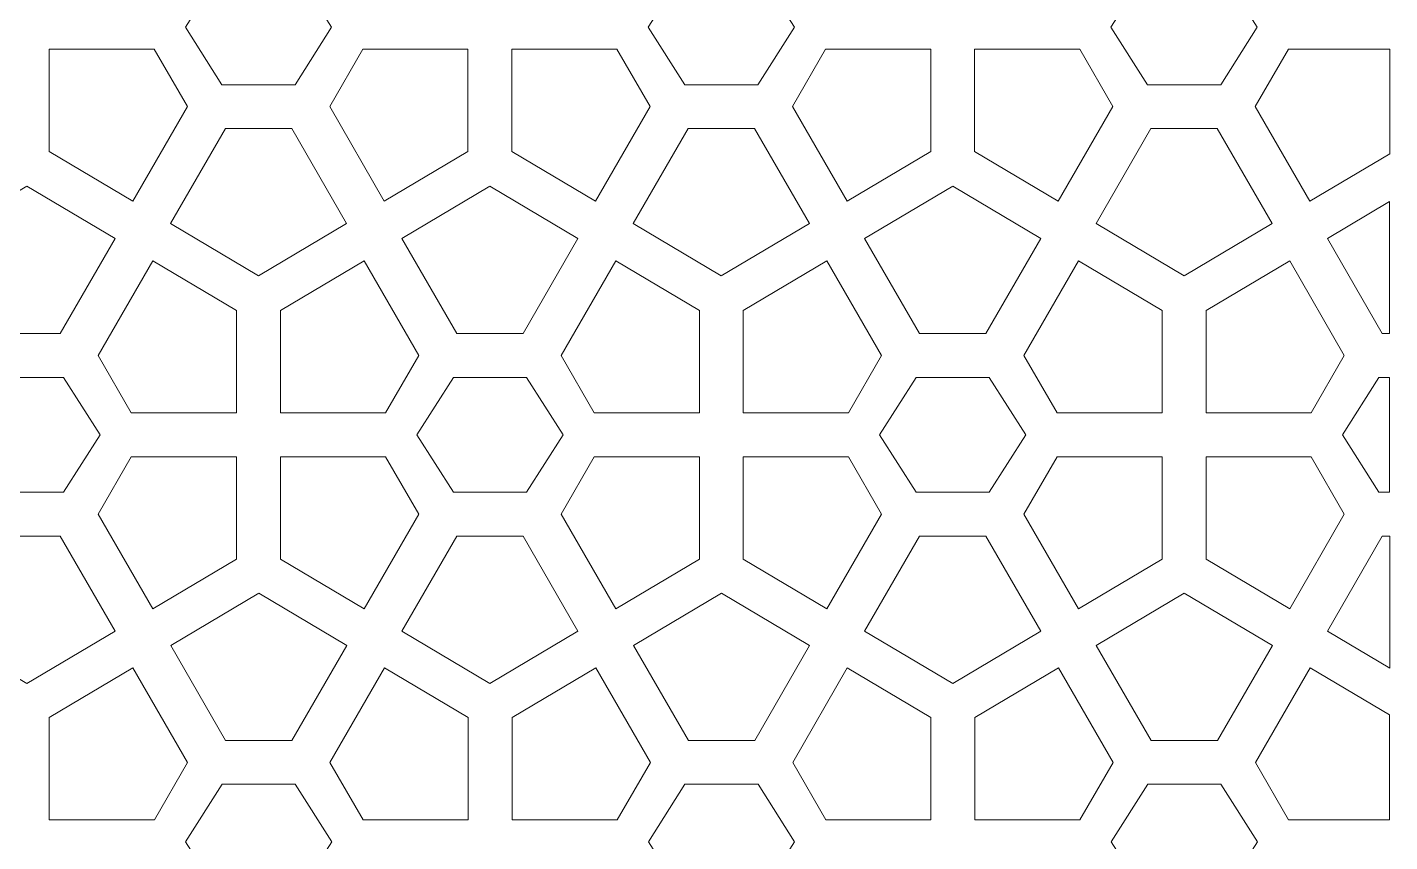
# Model space of a CAD drawing. Header units: centimetres. Extents: x -86 to 86, y -100 to 100.
# Drawn here: x 39.71 to 86.29, y -19.3 to 8.54 of the extents above; entities that cross this region are included whole.
import ezdxf

# ---------------------------------------------------------------- set-up
doc = ezdxf.new("R2010")
doc.units = ezdxf.units.CM
doc.header["$MEASUREMENT"] = 0
doc.layers.add('layer 1', color=7, linetype='Continuous')

msp = doc.modelspace()

# ---------------------------------------------------------------- linework, layer by layer
at = {"layer": 'layer 1', "color": 177, "lineweight": 9}
for points, knots in [([(45.11677, 8.54252), (45.11677, 8.54252), (46.36677, 10.50661), (46.36677, 10.50661), (46.36677, 10.50661), (46.36677, 10.50661), (48.86675, 10.50661), (48.86675, 10.50661), (48.86675, 10.50661), (48.86675, 10.50661), (50.11677, 8.54252), (50.11677, 8.54252), (50.11677, 8.54252), (50.11677, 8.54252), (48.86676, 6.57841), (48.86676, 6.57841), (48.86676, 6.57841), (48.86676, 6.57841), (46.36675, 6.57841), (46.36675, 6.57841), (46.36675, 6.57841), (46.36675, 6.57841), (45.11677, 8.54252), (45.11677, 8.54252)], [0, 0, 0, 0, 0.14285714, 0.14285714, 0.14285714, 0.14285714, 0.28571429, 0.28571429, 0.28571429, 0.28571429, 0.42857143, 0.42857143, 0.42857143, 0.42857143, 0.57142857, 0.57142857, 0.57142857, 0.57142857, 0.71428571, 0.71428571, 0.71428571, 0.71428571, 1, 1, 1, 1]), ([(60.93722, 8.54273), (60.93722, 8.54273), (62.18722, 10.50682), (62.18722, 10.50682), (62.18722, 10.50682), (62.18722, 10.50682), (64.6872, 10.50682), (64.6872, 10.50682), (64.6872, 10.50682), (64.6872, 10.50682), (65.93722, 8.54273), (65.93722, 8.54273), (65.93722, 8.54273), (65.93722, 8.54273), (64.68721, 6.57862), (64.68721, 6.57862), (64.68721, 6.57862), (64.68721, 6.57862), (62.1872, 6.57862), (62.1872, 6.57862), (62.1872, 6.57862), (62.1872, 6.57862), (60.93722, 8.54273), (60.93722, 8.54273)], [0, 0, 0, 0, 0.14285714, 0.14285714, 0.14285714, 0.14285714, 0.28571429, 0.28571429, 0.28571429, 0.28571429, 0.42857143, 0.42857143, 0.42857143, 0.42857143, 0.57142857, 0.57142857, 0.57142857, 0.57142857, 0.71428571, 0.71428571, 0.71428571, 0.71428571, 1, 1, 1, 1]), ([(76.75773, 8.54295), (76.75773, 8.54295), (78.00773, 10.50704), (78.00773, 10.50704), (78.00773, 10.50704), (78.00773, 10.50704), (80.50771, 10.50704), (80.50771, 10.50704), (80.50771, 10.50704), (80.50771, 10.50704), (81.75773, 8.54295), (81.75773, 8.54295), (81.75773, 8.54295), (81.75773, 8.54295), (80.50772, 6.57884), (80.50772, 6.57884), (80.50772, 6.57884), (80.50772, 6.57884), (78.00771, 6.57884), (78.00771, 6.57884), (78.00771, 6.57884), (78.00771, 6.57884), (76.75773, 8.54295), (76.75773, 8.54295)], [0, 0, 0, 0, 0.14285714, 0.14285714, 0.14285714, 0.14285714, 0.28571429, 0.28571429, 0.28571429, 0.28571429, 0.42857143, 0.42857143, 0.42857143, 0.42857143, 0.57142857, 0.57142857, 0.57142857, 0.57142857, 0.71428571, 0.71428571, 0.71428571, 0.71428571, 1, 1, 1, 1]), ([(43.31682, 2.59472), (43.31682, 2.59472), (40.4565, 4.29245), (40.4565, 4.29245), (40.4565, 4.29245), (40.4565, 4.29245), (40.4565, 7.7924), (40.4565, 7.7924), (40.4565, 7.7924), (40.4565, 7.7924), (44.04984, 7.79239), (44.04984, 7.79239), (44.04984, 7.79239), (44.04984, 7.79239), (45.18376, 5.82835), (45.18376, 5.82835), (45.18376, 5.82835), (45.18376, 5.82835), (43.31682, 2.59472), (43.31682, 2.59472)], [0, 0, 0, 0, 0.16666667, 0.16666667, 0.16666667, 0.16666667, 0.33333333, 0.33333333, 0.33333333, 0.33333333, 0.5, 0.5, 0.5, 0.5, 0.66666667, 0.66666667, 0.66666667, 0.66666667, 1, 1, 1, 1]), ([(51.91664, 2.59465), (51.91664, 2.59465), (54.77702, 4.29243), (54.77702, 4.29243), (54.77702, 4.29243), (54.77702, 4.29243), (54.77702, 7.79239), (54.77702, 7.79239), (54.77702, 7.79239), (54.77702, 7.79239), (51.18364, 7.79239), (51.18364, 7.79239), (51.18364, 7.79239), (51.18364, 7.79239), (50.04968, 5.82828), (50.04968, 5.82828), (50.04968, 5.82828), (50.04968, 5.82828), (51.91664, 2.59465), (51.91664, 2.59465)], [0, 0, 0, 0, 0.16666667, 0.16666667, 0.16666667, 0.16666667, 0.33333333, 0.33333333, 0.33333333, 0.33333333, 0.5, 0.5, 0.5, 0.5, 0.66666667, 0.66666667, 0.66666667, 0.66666667, 1, 1, 1, 1]), ([(59.13727, 2.59493), (59.13727, 2.59493), (56.27695, 4.29266), (56.27695, 4.29266), (56.27695, 4.29266), (56.27695, 4.29266), (56.27695, 7.79261), (56.27695, 7.79261), (56.27695, 7.79261), (56.27695, 7.79261), (59.87029, 7.7926), (59.87029, 7.7926), (59.87029, 7.7926), (59.87029, 7.7926), (61.00421, 5.82856), (61.00421, 5.82856), (61.00421, 5.82856), (61.00421, 5.82856), (59.13727, 2.59493), (59.13727, 2.59493)], [0, 0, 0, 0, 0.16666667, 0.16666667, 0.16666667, 0.16666667, 0.33333333, 0.33333333, 0.33333333, 0.33333333, 0.5, 0.5, 0.5, 0.5, 0.66666667, 0.66666667, 0.66666667, 0.66666667, 1, 1, 1, 1]), ([(67.73709, 2.59486), (67.73709, 2.59486), (70.59747, 4.29264), (70.59747, 4.29264), (70.59747, 4.29264), (70.59747, 4.29264), (70.59747, 7.7926), (70.59747, 7.7926), (70.59747, 7.7926), (70.59747, 7.7926), (67.00409, 7.7926), (67.00409, 7.7926), (67.00409, 7.7926), (67.00409, 7.7926), (65.87013, 5.82849), (65.87013, 5.82849), (65.87013, 5.82849), (65.87013, 5.82849), (67.73709, 2.59486), (67.73709, 2.59486)], [0, 0, 0, 0, 0.16666667, 0.16666667, 0.16666667, 0.16666667, 0.33333333, 0.33333333, 0.33333333, 0.33333333, 0.5, 0.5, 0.5, 0.5, 0.66666667, 0.66666667, 0.66666667, 0.66666667, 1, 1, 1, 1]), ([(74.95778, 2.59515), (74.95778, 2.59515), (72.09746, 4.29288), (72.09746, 4.29288), (72.09746, 4.29288), (72.09746, 4.29288), (72.09746, 7.79283), (72.09746, 7.79283), (72.09746, 7.79283), (72.09746, 7.79283), (75.6908, 7.79282), (75.6908, 7.79282), (75.6908, 7.79282), (75.6908, 7.79282), (76.82472, 5.82878), (76.82472, 5.82878), (76.82472, 5.82878), (76.82472, 5.82878), (74.95778, 2.59515), (74.95778, 2.59515)], [0, 0, 0, 0, 0.16666667, 0.16666667, 0.16666667, 0.16666667, 0.33333333, 0.33333333, 0.33333333, 0.33333333, 0.5, 0.5, 0.5, 0.5, 0.66666667, 0.66666667, 0.66666667, 0.66666667, 1, 1, 1, 1]), ([(86.28784, 7.79282), (86.28784, 7.79282), (86.28782, 4.21563), (86.28782, 4.21563), (86.28782, 4.21563), (86.28782, 4.21563), (83.5576, 2.59508), (83.5576, 2.59508), (83.5576, 2.59508), (83.5576, 2.59508), (81.69064, 5.82871), (81.69064, 5.82871), (81.69064, 5.82871), (81.69064, 5.82871), (82.8246, 7.79282), (82.8246, 7.79282), (82.8246, 7.79282), (82.8246, 7.79282), (86.28784, 7.79282), (86.28784, 7.79282)], [0, 0, 0, 0, 0.16666667, 0.16666667, 0.16666667, 0.16666667, 0.33333333, 0.33333333, 0.33333333, 0.33333333, 0.5, 0.5, 0.5, 0.5, 0.66666667, 0.66666667, 0.66666667, 0.66666667, 1, 1, 1, 1]), ([(44.60681, 1.82906), (44.60681, 1.82906), (47.61678, 0.04249), (47.61678, 0.04249), (47.61678, 0.04249), (47.61678, 0.04249), (50.62664, 1.829), (50.62664, 1.829), (50.62664, 1.829), (50.62664, 1.829), (48.75059, 5.0784), (48.75059, 5.0784), (48.75059, 5.0784), (48.75059, 5.0784), (46.48282, 5.07841), (46.48282, 5.07841), (46.48282, 5.07841), (46.48282, 5.07841), (44.60681, 1.82906), (44.60681, 1.82906)], [0, 0, 0, 0, 0.16666667, 0.16666667, 0.16666667, 0.16666667, 0.33333333, 0.33333333, 0.33333333, 0.33333333, 0.5, 0.5, 0.5, 0.5, 0.66666667, 0.66666667, 0.66666667, 0.66666667, 1, 1, 1, 1]), ([(60.42726, 1.82927), (60.42726, 1.82927), (63.43723, 0.0427), (63.43723, 0.0427), (63.43723, 0.0427), (63.43723, 0.0427), (66.44709, 1.82921), (66.44709, 1.82921), (66.44709, 1.82921), (66.44709, 1.82921), (64.57104, 5.07861), (64.57104, 5.07861), (64.57104, 5.07861), (64.57104, 5.07861), (62.30327, 5.07862), (62.30327, 5.07862), (62.30327, 5.07862), (62.30327, 5.07862), (60.42726, 1.82927), (60.42726, 1.82927)], [0, 0, 0, 0, 0.16666667, 0.16666667, 0.16666667, 0.16666667, 0.33333333, 0.33333333, 0.33333333, 0.33333333, 0.5, 0.5, 0.5, 0.5, 0.66666667, 0.66666667, 0.66666667, 0.66666667, 1, 1, 1, 1]), ([(76.24777, 1.82949), (76.24777, 1.82949), (79.25774, 0.04292), (79.25774, 0.04292), (79.25774, 0.04292), (79.25774, 0.04292), (82.2676, 1.82943), (82.2676, 1.82943), (82.2676, 1.82943), (82.2676, 1.82943), (80.39155, 5.07883), (80.39155, 5.07883), (80.39155, 5.07883), (80.39155, 5.07883), (78.12378, 5.07884), (78.12378, 5.07884), (78.12378, 5.07884), (78.12378, 5.07884), (76.24777, 1.82949), (76.24777, 1.82949)], [0, 0, 0, 0, 0.16666667, 0.16666667, 0.16666667, 0.16666667, 0.33333333, 0.33333333, 0.33333333, 0.33333333, 0.5, 0.5, 0.5, 0.5, 0.66666667, 0.66666667, 0.66666667, 0.66666667, 1, 1, 1, 1]), ([(42.71078, 1.32272), (42.71078, 1.32272), (39.70081, 3.1093), (39.70081, 3.1093), (39.70081, 3.1093), (39.70081, 3.1093), (36.69075, 1.32265), (36.69075, 1.32265), (36.69075, 1.32265), (36.69075, 1.32265), (38.56666, -1.92658), (38.56666, -1.92658), (38.56666, -1.92658), (38.56666, -1.92658), (40.8348, -1.92658), (40.8348, -1.92658), (40.8348, -1.92658), (40.8348, -1.92658), (42.71078, 1.32272), (42.71078, 1.32272)], [0, 0, 0, 0, 0.16666667, 0.16666667, 0.16666667, 0.16666667, 0.33333333, 0.33333333, 0.33333333, 0.33333333, 0.5, 0.5, 0.5, 0.5, 0.66666667, 0.66666667, 0.66666667, 0.66666667, 1, 1, 1, 1]), ([(58.53718, 1.32298), (58.53718, 1.32298), (55.52721, 3.10956), (55.52721, 3.10956), (55.52721, 3.10956), (55.52721, 3.10956), (52.51715, 1.32291), (52.51715, 1.32291), (52.51715, 1.32291), (52.51715, 1.32291), (54.39306, -1.92632), (54.39306, -1.92632), (54.39306, -1.92632), (54.39306, -1.92632), (56.6612, -1.92632), (56.6612, -1.92632), (56.6612, -1.92632), (56.6612, -1.92632), (58.53718, 1.32298), (58.53718, 1.32298)], [0, 0, 0, 0, 0.16666667, 0.16666667, 0.16666667, 0.16666667, 0.33333333, 0.33333333, 0.33333333, 0.33333333, 0.5, 0.5, 0.5, 0.5, 0.66666667, 0.66666667, 0.66666667, 0.66666667, 1, 1, 1, 1]), ([(74.35763, 1.32319), (74.35763, 1.32319), (71.34766, 3.10977), (71.34766, 3.10977), (71.34766, 3.10977), (71.34766, 3.10977), (68.3376, 1.32312), (68.3376, 1.32312), (68.3376, 1.32312), (68.3376, 1.32312), (70.21351, -1.92611), (70.21351, -1.92611), (70.21351, -1.92611), (70.21351, -1.92611), (72.48165, -1.92611), (72.48165, -1.92611), (72.48165, -1.92611), (72.48165, -1.92611), (74.35763, 1.32319), (74.35763, 1.32319)], [0, 0, 0, 0, 0.16666667, 0.16666667, 0.16666667, 0.16666667, 0.33333333, 0.33333333, 0.33333333, 0.33333333, 0.5, 0.5, 0.5, 0.5, 0.66666667, 0.66666667, 0.66666667, 0.66666667, 1, 1, 1, 1]), ([(86.28396, 2.58518), (86.28396, 2.58518), (84.15811, 1.32334), (84.15811, 1.32334), (84.15811, 1.32334), (84.15811, 1.32334), (86.03402, -1.92589), (86.03402, -1.92589), (86.03402, -1.92589), (86.03402, -1.92589), (86.28396, -1.9259), (86.28396, -1.9259), (86.28396, -1.9259), (86.28396, -1.9259), (86.28396, 2.58518), (86.28396, 2.58518)], [0, 0, 0, 0, 0.2, 0.2, 0.2, 0.2, 0.4, 0.4, 0.4, 0.4, 0.6, 0.6, 0.6, 0.6, 1, 1, 1, 1]), ([(46.86107, -4.6408), (46.86107, -4.6408), (46.86109, -1.14074), (46.86109, -1.14074), (46.86109, -1.14074), (46.86109, -1.14074), (44.00076, 0.55702), (44.00076, 0.55702), (44.00076, 0.55702), (44.00076, 0.55702), (42.1338, -2.67662), (42.1338, -2.67662), (42.1338, -2.67662), (42.1338, -2.67662), (43.26781, -4.6408), (43.26781, -4.6408), (43.26781, -4.6408), (43.26781, -4.6408), (46.86107, -4.6408), (46.86107, -4.6408)], [0, 0, 0, 0, 0.16666667, 0.16666667, 0.16666667, 0.16666667, 0.33333333, 0.33333333, 0.33333333, 0.33333333, 0.5, 0.5, 0.5, 0.5, 0.66666667, 0.66666667, 0.66666667, 0.66666667, 1, 1, 1, 1]), ([(48.3669, -4.64054), (48.3669, -4.64054), (48.36689, -1.1405), (48.36689, -1.1405), (48.36689, -1.1405), (48.36689, -1.1405), (51.22716, 0.55725), (51.22716, 0.55725), (51.22716, 0.55725), (51.22716, 0.55725), (53.09413, -2.67641), (53.09413, -2.67641), (53.09413, -2.67641), (53.09413, -2.67641), (51.96011, -4.64054), (51.96011, -4.64054), (51.96011, -4.64054), (51.96011, -4.64054), (48.3669, -4.64054), (48.3669, -4.64054)], [0, 0, 0, 0, 0.16666667, 0.16666667, 0.16666667, 0.16666667, 0.33333333, 0.33333333, 0.33333333, 0.33333333, 0.5, 0.5, 0.5, 0.5, 0.66666667, 0.66666667, 0.66666667, 0.66666667, 1, 1, 1, 1]), ([(62.68747, -4.64054), (62.68747, -4.64054), (62.68749, -1.14048), (62.68749, -1.14048), (62.68749, -1.14048), (62.68749, -1.14048), (59.82716, 0.55728), (59.82716, 0.55728), (59.82716, 0.55728), (59.82716, 0.55728), (57.9602, -2.67636), (57.9602, -2.67636), (57.9602, -2.67636), (57.9602, -2.67636), (59.09421, -4.64054), (59.09421, -4.64054), (59.09421, -4.64054), (59.09421, -4.64054), (62.68747, -4.64054), (62.68747, -4.64054)], [0, 0, 0, 0, 0.16666667, 0.16666667, 0.16666667, 0.16666667, 0.33333333, 0.33333333, 0.33333333, 0.33333333, 0.5, 0.5, 0.5, 0.5, 0.66666667, 0.66666667, 0.66666667, 0.66666667, 1, 1, 1, 1]), ([(64.18735, -4.64033), (64.18735, -4.64033), (64.18734, -1.14029), (64.18734, -1.14029), (64.18734, -1.14029), (64.18734, -1.14029), (67.04761, 0.55746), (67.04761, 0.55746), (67.04761, 0.55746), (67.04761, 0.55746), (68.91458, -2.6762), (68.91458, -2.6762), (68.91458, -2.6762), (68.91458, -2.6762), (67.78056, -4.64033), (67.78056, -4.64033), (67.78056, -4.64033), (67.78056, -4.64033), (64.18735, -4.64033), (64.18735, -4.64033)], [0, 0, 0, 0, 0.16666667, 0.16666667, 0.16666667, 0.16666667, 0.33333333, 0.33333333, 0.33333333, 0.33333333, 0.5, 0.5, 0.5, 0.5, 0.66666667, 0.66666667, 0.66666667, 0.66666667, 1, 1, 1, 1]), ([(78.50792, -4.64033), (78.50792, -4.64033), (78.50794, -1.14027), (78.50794, -1.14027), (78.50794, -1.14027), (78.50794, -1.14027), (75.64761, 0.55749), (75.64761, 0.55749), (75.64761, 0.55749), (75.64761, 0.55749), (73.78065, -2.67615), (73.78065, -2.67615), (73.78065, -2.67615), (73.78065, -2.67615), (74.91466, -4.64033), (74.91466, -4.64033), (74.91466, -4.64033), (74.91466, -4.64033), (78.50792, -4.64033), (78.50792, -4.64033)], [0, 0, 0, 0, 0.16666667, 0.16666667, 0.16666667, 0.16666667, 0.33333333, 0.33333333, 0.33333333, 0.33333333, 0.5, 0.5, 0.5, 0.5, 0.66666667, 0.66666667, 0.66666667, 0.66666667, 1, 1, 1, 1]), ([(80.00786, -4.64011), (80.00786, -4.64011), (80.00785, -1.14007), (80.00785, -1.14007), (80.00785, -1.14007), (80.00785, -1.14007), (82.86812, 0.55768), (82.86812, 0.55768), (82.86812, 0.55768), (82.86812, 0.55768), (84.73509, -2.67598), (84.73509, -2.67598), (84.73509, -2.67598), (84.73509, -2.67598), (83.60107, -4.64011), (83.60107, -4.64011), (83.60107, -4.64011), (83.60107, -4.64011), (80.00786, -4.64011), (80.00786, -4.64011)], [0, 0, 0, 0, 0.16666667, 0.16666667, 0.16666667, 0.16666667, 0.33333333, 0.33333333, 0.33333333, 0.33333333, 0.5, 0.5, 0.5, 0.5, 0.66666667, 0.66666667, 0.66666667, 0.66666667, 1, 1, 1, 1]), ([(37.2008, -5.39067), (37.2008, -5.39067), (38.4508, -3.42658), (38.4508, -3.42658), (38.4508, -3.42658), (38.4508, -3.42658), (40.95078, -3.42658), (40.95078, -3.42658), (40.95078, -3.42658), (40.95078, -3.42658), (42.2008, -5.39067), (42.2008, -5.39067), (42.2008, -5.39067), (42.2008, -5.39067), (40.95079, -7.35478), (40.95079, -7.35478), (40.95079, -7.35478), (40.95079, -7.35478), (38.45078, -7.35478), (38.45078, -7.35478), (38.45078, -7.35478), (38.45078, -7.35478), (37.2008, -5.39067), (37.2008, -5.39067)], [0, 0, 0, 0, 0.14285714, 0.14285714, 0.14285714, 0.14285714, 0.28571429, 0.28571429, 0.28571429, 0.28571429, 0.42857143, 0.42857143, 0.42857143, 0.42857143, 0.57142857, 0.57142857, 0.57142857, 0.57142857, 0.71428571, 0.71428571, 0.71428571, 0.71428571, 1, 1, 1, 1]), ([(53.0272, -5.39041), (53.0272, -5.39041), (54.2772, -3.42632), (54.2772, -3.42632), (54.2772, -3.42632), (54.2772, -3.42632), (56.77718, -3.42632), (56.77718, -3.42632), (56.77718, -3.42632), (56.77718, -3.42632), (58.0272, -5.39041), (58.0272, -5.39041), (58.0272, -5.39041), (58.0272, -5.39041), (56.77719, -7.35452), (56.77719, -7.35452), (56.77719, -7.35452), (56.77719, -7.35452), (54.27718, -7.35452), (54.27718, -7.35452), (54.27718, -7.35452), (54.27718, -7.35452), (53.0272, -5.39041), (53.0272, -5.39041)], [0, 0, 0, 0, 0.14285714, 0.14285714, 0.14285714, 0.14285714, 0.28571429, 0.28571429, 0.28571429, 0.28571429, 0.42857143, 0.42857143, 0.42857143, 0.42857143, 0.57142857, 0.57142857, 0.57142857, 0.57142857, 0.71428571, 0.71428571, 0.71428571, 0.71428571, 1, 1, 1, 1]), ([(68.84765, -5.3902), (68.84765, -5.3902), (70.09765, -3.42611), (70.09765, -3.42611), (70.09765, -3.42611), (70.09765, -3.42611), (72.59763, -3.42611), (72.59763, -3.42611), (72.59763, -3.42611), (72.59763, -3.42611), (73.84765, -5.3902), (73.84765, -5.3902), (73.84765, -5.3902), (73.84765, -5.3902), (72.59764, -7.35431), (72.59764, -7.35431), (72.59764, -7.35431), (72.59764, -7.35431), (70.09763, -7.35431), (70.09763, -7.35431), (70.09763, -7.35431), (70.09763, -7.35431), (68.84765, -5.3902), (68.84765, -5.3902)], [0, 0, 0, 0, 0.14285714, 0.14285714, 0.14285714, 0.14285714, 0.28571429, 0.28571429, 0.28571429, 0.28571429, 0.42857143, 0.42857143, 0.42857143, 0.42857143, 0.57142857, 0.57142857, 0.57142857, 0.57142857, 0.71428571, 0.71428571, 0.71428571, 0.71428571, 1, 1, 1, 1]), ([(86.28396, -3.42588), (86.28396, -3.42588), (85.91816, -3.42589), (85.91816, -3.42589), (85.91816, -3.42589), (85.91816, -3.42589), (84.66816, -5.38998), (84.66816, -5.38998), (84.66816, -5.38998), (84.66816, -5.38998), (85.91814, -7.35409), (85.91814, -7.35409), (85.91814, -7.35409), (85.91814, -7.35409), (86.28396, -7.35409), (86.28396, -7.35409), (86.28396, -7.35409), (86.28396, -7.35409), (86.28396, -3.42588), (86.28396, -3.42588)], [0, 0, 0, 0, 0.16666667, 0.16666667, 0.16666667, 0.16666667, 0.33333333, 0.33333333, 0.33333333, 0.33333333, 0.5, 0.5, 0.5, 0.5, 0.66666667, 0.66666667, 0.66666667, 0.66666667, 1, 1, 1, 1]), ([(44.00067, -11.33854), (44.00067, -11.33854), (46.86105, -9.64076), (46.86105, -9.64076), (46.86105, -9.64076), (46.86105, -9.64076), (46.86105, -6.1408), (46.86105, -6.1408), (46.86105, -6.1408), (46.86105, -6.1408), (43.26767, -6.1408), (43.26767, -6.1408), (43.26767, -6.1408), (43.26767, -6.1408), (42.13371, -8.10491), (42.13371, -8.10491), (42.13371, -8.10491), (42.13371, -8.10491), (44.00067, -11.33854), (44.00067, -11.33854)], [0, 0, 0, 0, 0.16666667, 0.16666667, 0.16666667, 0.16666667, 0.33333333, 0.33333333, 0.33333333, 0.33333333, 0.5, 0.5, 0.5, 0.5, 0.66666667, 0.66666667, 0.66666667, 0.66666667, 1, 1, 1, 1]), ([(51.22725, -11.33821), (51.22725, -11.33821), (48.36693, -9.64048), (48.36693, -9.64048), (48.36693, -9.64048), (48.36693, -9.64048), (48.36693, -6.14053), (48.36693, -6.14053), (48.36693, -6.14053), (48.36693, -6.14053), (51.96027, -6.14054), (51.96027, -6.14054), (51.96027, -6.14054), (51.96027, -6.14054), (53.09419, -8.10458), (53.09419, -8.10458), (53.09419, -8.10458), (53.09419, -8.10458), (51.22725, -11.33821), (51.22725, -11.33821)], [0, 0, 0, 0, 0.16666667, 0.16666667, 0.16666667, 0.16666667, 0.33333333, 0.33333333, 0.33333333, 0.33333333, 0.5, 0.5, 0.5, 0.5, 0.66666667, 0.66666667, 0.66666667, 0.66666667, 1, 1, 1, 1]), ([(59.82707, -11.33828), (59.82707, -11.33828), (62.68745, -9.6405), (62.68745, -9.6405), (62.68745, -9.6405), (62.68745, -9.6405), (62.68745, -6.14054), (62.68745, -6.14054), (62.68745, -6.14054), (62.68745, -6.14054), (59.09407, -6.14054), (59.09407, -6.14054), (59.09407, -6.14054), (59.09407, -6.14054), (57.96011, -8.10465), (57.96011, -8.10465), (57.96011, -8.10465), (57.96011, -8.10465), (59.82707, -11.33828), (59.82707, -11.33828)], [0, 0, 0, 0, 0.16666667, 0.16666667, 0.16666667, 0.16666667, 0.33333333, 0.33333333, 0.33333333, 0.33333333, 0.5, 0.5, 0.5, 0.5, 0.66666667, 0.66666667, 0.66666667, 0.66666667, 1, 1, 1, 1]), ([(67.0477, -11.338), (67.0477, -11.338), (64.18738, -9.64027), (64.18738, -9.64027), (64.18738, -9.64027), (64.18738, -9.64027), (64.18738, -6.14032), (64.18738, -6.14032), (64.18738, -6.14032), (64.18738, -6.14032), (67.78072, -6.14033), (67.78072, -6.14033), (67.78072, -6.14033), (67.78072, -6.14033), (68.91464, -8.10437), (68.91464, -8.10437), (68.91464, -8.10437), (68.91464, -8.10437), (67.0477, -11.338), (67.0477, -11.338)], [0, 0, 0, 0, 0.16666667, 0.16666667, 0.16666667, 0.16666667, 0.33333333, 0.33333333, 0.33333333, 0.33333333, 0.5, 0.5, 0.5, 0.5, 0.66666667, 0.66666667, 0.66666667, 0.66666667, 1, 1, 1, 1]), ([(75.64752, -11.33807), (75.64752, -11.33807), (78.5079, -9.64029), (78.5079, -9.64029), (78.5079, -9.64029), (78.5079, -9.64029), (78.5079, -6.14033), (78.5079, -6.14033), (78.5079, -6.14033), (78.5079, -6.14033), (74.91452, -6.14033), (74.91452, -6.14033), (74.91452, -6.14033), (74.91452, -6.14033), (73.78056, -8.10444), (73.78056, -8.10444), (73.78056, -8.10444), (73.78056, -8.10444), (75.64752, -11.33807), (75.64752, -11.33807)], [0, 0, 0, 0, 0.16666667, 0.16666667, 0.16666667, 0.16666667, 0.33333333, 0.33333333, 0.33333333, 0.33333333, 0.5, 0.5, 0.5, 0.5, 0.66666667, 0.66666667, 0.66666667, 0.66666667, 1, 1, 1, 1]), ([(82.86821, -11.33778), (82.86821, -11.33778), (80.00789, -9.64005), (80.00789, -9.64005), (80.00789, -9.64005), (80.00789, -9.64005), (80.00789, -6.1401), (80.00789, -6.1401), (80.00789, -6.1401), (80.00789, -6.1401), (83.60123, -6.14011), (83.60123, -6.14011), (83.60123, -6.14011), (83.60123, -6.14011), (84.73515, -8.10415), (84.73515, -8.10415), (84.73515, -8.10415), (84.73515, -8.10415), (82.86821, -11.33778), (82.86821, -11.33778)], [0, 0, 0, 0, 0.16666667, 0.16666667, 0.16666667, 0.16666667, 0.33333333, 0.33333333, 0.33333333, 0.33333333, 0.5, 0.5, 0.5, 0.5, 0.66666667, 0.66666667, 0.66666667, 0.66666667, 1, 1, 1, 1]), ([(36.69084, -12.10413), (36.69084, -12.10413), (39.70081, -13.8907), (39.70081, -13.8907), (39.70081, -13.8907), (39.70081, -13.8907), (42.71067, -12.10419), (42.71067, -12.10419), (42.71067, -12.10419), (42.71067, -12.10419), (40.83462, -8.85479), (40.83462, -8.85479), (40.83462, -8.85479), (40.83462, -8.85479), (38.56685, -8.85478), (38.56685, -8.85478), (38.56685, -8.85478), (38.56685, -8.85478), (36.69084, -12.10413), (36.69084, -12.10413)], [0, 0, 0, 0, 0.16666667, 0.16666667, 0.16666667, 0.16666667, 0.33333333, 0.33333333, 0.33333333, 0.33333333, 0.5, 0.5, 0.5, 0.5, 0.66666667, 0.66666667, 0.66666667, 0.66666667, 1, 1, 1, 1]), ([(52.51724, -12.10387), (52.51724, -12.10387), (55.52721, -13.89044), (55.52721, -13.89044), (55.52721, -13.89044), (55.52721, -13.89044), (58.53707, -12.10393), (58.53707, -12.10393), (58.53707, -12.10393), (58.53707, -12.10393), (56.66102, -8.85453), (56.66102, -8.85453), (56.66102, -8.85453), (56.66102, -8.85453), (54.39325, -8.85452), (54.39325, -8.85452), (54.39325, -8.85452), (54.39325, -8.85452), (52.51724, -12.10387), (52.51724, -12.10387)], [0, 0, 0, 0, 0.16666667, 0.16666667, 0.16666667, 0.16666667, 0.33333333, 0.33333333, 0.33333333, 0.33333333, 0.5, 0.5, 0.5, 0.5, 0.66666667, 0.66666667, 0.66666667, 0.66666667, 1, 1, 1, 1]), ([(68.33769, -12.10366), (68.33769, -12.10366), (71.34766, -13.89023), (71.34766, -13.89023), (71.34766, -13.89023), (71.34766, -13.89023), (74.35752, -12.10372), (74.35752, -12.10372), (74.35752, -12.10372), (74.35752, -12.10372), (72.48147, -8.85432), (72.48147, -8.85432), (72.48147, -8.85432), (72.48147, -8.85432), (70.2137, -8.85431), (70.2137, -8.85431), (70.2137, -8.85431), (70.2137, -8.85431), (68.33769, -12.10366), (68.33769, -12.10366)], [0, 0, 0, 0, 0.16666667, 0.16666667, 0.16666667, 0.16666667, 0.33333333, 0.33333333, 0.33333333, 0.33333333, 0.5, 0.5, 0.5, 0.5, 0.66666667, 0.66666667, 0.66666667, 0.66666667, 1, 1, 1, 1]), ([(86.28783, -8.85409), (86.28783, -8.85409), (86.28783, -13.36748), (86.28783, -13.36748), (86.28783, -13.36748), (86.28783, -13.36748), (84.1582, -12.10344), (84.1582, -12.10344), (84.1582, -12.10344), (84.1582, -12.10344), (86.03421, -8.85409), (86.03421, -8.85409), (86.03421, -8.85409), (86.03421, -8.85409), (86.28783, -8.85409), (86.28783, -8.85409)], [0, 0, 0, 0, 0.2, 0.2, 0.2, 0.2, 0.4, 0.4, 0.4, 0.4, 0.6, 0.6, 0.6, 0.6, 1, 1, 1, 1]), ([(50.63365, -12.5872), (50.63365, -12.5872), (47.62368, -10.80062), (47.62368, -10.80062), (47.62368, -10.80062), (47.62368, -10.80062), (44.61362, -12.58727), (44.61362, -12.58727), (44.61362, -12.58727), (44.61362, -12.58727), (46.48953, -15.8365), (46.48953, -15.8365), (46.48953, -15.8365), (46.48953, -15.8365), (48.75767, -15.8365), (48.75767, -15.8365), (48.75767, -15.8365), (48.75767, -15.8365), (50.63365, -12.5872), (50.63365, -12.5872)], [0, 0, 0, 0, 0.16666667, 0.16666667, 0.16666667, 0.16666667, 0.33333333, 0.33333333, 0.33333333, 0.33333333, 0.5, 0.5, 0.5, 0.5, 0.66666667, 0.66666667, 0.66666667, 0.66666667, 1, 1, 1, 1]), ([(66.4541, -12.58699), (66.4541, -12.58699), (63.44413, -10.80041), (63.44413, -10.80041), (63.44413, -10.80041), (63.44413, -10.80041), (60.43407, -12.58706), (60.43407, -12.58706), (60.43407, -12.58706), (60.43407, -12.58706), (62.30998, -15.83629), (62.30998, -15.83629), (62.30998, -15.83629), (62.30998, -15.83629), (64.57812, -15.83629), (64.57812, -15.83629), (64.57812, -15.83629), (64.57812, -15.83629), (66.4541, -12.58699), (66.4541, -12.58699)], [0, 0, 0, 0, 0.16666667, 0.16666667, 0.16666667, 0.16666667, 0.33333333, 0.33333333, 0.33333333, 0.33333333, 0.5, 0.5, 0.5, 0.5, 0.66666667, 0.66666667, 0.66666667, 0.66666667, 1, 1, 1, 1]), ([(82.27461, -12.58677), (82.27461, -12.58677), (79.26464, -10.80019), (79.26464, -10.80019), (79.26464, -10.80019), (79.26464, -10.80019), (76.25458, -12.58684), (76.25458, -12.58684), (76.25458, -12.58684), (76.25458, -12.58684), (78.13049, -15.83607), (78.13049, -15.83607), (78.13049, -15.83607), (78.13049, -15.83607), (80.39863, -15.83607), (80.39863, -15.83607), (80.39863, -15.83607), (80.39863, -15.83607), (82.27461, -12.58677), (82.27461, -12.58677)], [0, 0, 0, 0, 0.16666667, 0.16666667, 0.16666667, 0.16666667, 0.33333333, 0.33333333, 0.33333333, 0.33333333, 0.5, 0.5, 0.5, 0.5, 0.66666667, 0.66666667, 0.66666667, 0.66666667, 1, 1, 1, 1]), ([(40.46337, -18.55072), (40.46337, -18.55072), (40.46336, -15.05068), (40.46336, -15.05068), (40.46336, -15.05068), (40.46336, -15.05068), (43.32363, -13.35293), (43.32363, -13.35293), (43.32363, -13.35293), (43.32363, -13.35293), (45.1906, -16.58659), (45.1906, -16.58659), (45.1906, -16.58659), (45.1906, -16.58659), (44.05658, -18.55072), (44.05658, -18.55072), (44.05658, -18.55072), (44.05658, -18.55072), (40.46337, -18.55072), (40.46337, -18.55072)], [0, 0, 0, 0, 0.16666667, 0.16666667, 0.16666667, 0.16666667, 0.33333333, 0.33333333, 0.33333333, 0.33333333, 0.5, 0.5, 0.5, 0.5, 0.66666667, 0.66666667, 0.66666667, 0.66666667, 1, 1, 1, 1]), ([(54.78394, -18.55072), (54.78394, -18.55072), (54.78396, -15.05066), (54.78396, -15.05066), (54.78396, -15.05066), (54.78396, -15.05066), (51.92363, -13.3529), (51.92363, -13.3529), (51.92363, -13.3529), (51.92363, -13.3529), (50.05667, -16.58654), (50.05667, -16.58654), (50.05667, -16.58654), (50.05667, -16.58654), (51.19068, -18.55072), (51.19068, -18.55072), (51.19068, -18.55072), (51.19068, -18.55072), (54.78394, -18.55072), (54.78394, -18.55072)], [0, 0, 0, 0, 0.16666667, 0.16666667, 0.16666667, 0.16666667, 0.33333333, 0.33333333, 0.33333333, 0.33333333, 0.5, 0.5, 0.5, 0.5, 0.66666667, 0.66666667, 0.66666667, 0.66666667, 1, 1, 1, 1]), ([(56.28382, -18.55051), (56.28382, -18.55051), (56.28381, -15.05047), (56.28381, -15.05047), (56.28381, -15.05047), (56.28381, -15.05047), (59.14408, -13.35272), (59.14408, -13.35272), (59.14408, -13.35272), (59.14408, -13.35272), (61.01105, -16.58638), (61.01105, -16.58638), (61.01105, -16.58638), (61.01105, -16.58638), (59.87703, -18.55051), (59.87703, -18.55051), (59.87703, -18.55051), (59.87703, -18.55051), (56.28382, -18.55051), (56.28382, -18.55051)], [0, 0, 0, 0, 0.16666667, 0.16666667, 0.16666667, 0.16666667, 0.33333333, 0.33333333, 0.33333333, 0.33333333, 0.5, 0.5, 0.5, 0.5, 0.66666667, 0.66666667, 0.66666667, 0.66666667, 1, 1, 1, 1]), ([(70.60439, -18.55051), (70.60439, -18.55051), (70.60441, -15.05045), (70.60441, -15.05045), (70.60441, -15.05045), (70.60441, -15.05045), (67.74408, -13.35269), (67.74408, -13.35269), (67.74408, -13.35269), (67.74408, -13.35269), (65.87712, -16.58633), (65.87712, -16.58633), (65.87712, -16.58633), (65.87712, -16.58633), (67.01113, -18.55051), (67.01113, -18.55051), (67.01113, -18.55051), (67.01113, -18.55051), (70.60439, -18.55051), (70.60439, -18.55051)], [0, 0, 0, 0, 0.16666667, 0.16666667, 0.16666667, 0.16666667, 0.33333333, 0.33333333, 0.33333333, 0.33333333, 0.5, 0.5, 0.5, 0.5, 0.66666667, 0.66666667, 0.66666667, 0.66666667, 1, 1, 1, 1]), ([(72.10433, -18.55029), (72.10433, -18.55029), (72.10432, -15.05025), (72.10432, -15.05025), (72.10432, -15.05025), (72.10432, -15.05025), (74.96459, -13.3525), (74.96459, -13.3525), (74.96459, -13.3525), (74.96459, -13.3525), (76.83156, -16.58616), (76.83156, -16.58616), (76.83156, -16.58616), (76.83156, -16.58616), (75.69754, -18.55029), (75.69754, -18.55029), (75.69754, -18.55029), (75.69754, -18.55029), (72.10433, -18.55029), (72.10433, -18.55029)], [0, 0, 0, 0, 0.16666667, 0.16666667, 0.16666667, 0.16666667, 0.33333333, 0.33333333, 0.33333333, 0.33333333, 0.5, 0.5, 0.5, 0.5, 0.66666667, 0.66666667, 0.66666667, 0.66666667, 1, 1, 1, 1]), ([(86.28396, -14.96656), (86.28396, -14.96656), (83.56459, -13.35247), (83.56459, -13.35247), (83.56459, -13.35247), (83.56459, -13.35247), (81.69763, -16.58611), (81.69763, -16.58611), (81.69763, -16.58611), (81.69763, -16.58611), (82.83164, -18.55029), (82.83164, -18.55029), (82.83164, -18.55029), (82.83164, -18.55029), (86.28396, -18.55029), (86.28396, -18.55029), (86.28396, -18.55029), (86.28396, -18.55029), (86.28396, -14.96656), (86.28396, -14.96656)], [0, 0, 0, 0, 0.16666667, 0.16666667, 0.16666667, 0.16666667, 0.33333333, 0.33333333, 0.33333333, 0.33333333, 0.5, 0.5, 0.5, 0.5, 0.66666667, 0.66666667, 0.66666667, 0.66666667, 1, 1, 1, 1]), ([(45.12367, -19.30059), (45.12367, -19.30059), (46.37367, -17.3365), (46.37367, -17.3365), (46.37367, -17.3365), (46.37367, -17.3365), (48.87365, -17.3365), (48.87365, -17.3365), (48.87365, -17.3365), (48.87365, -17.3365), (50.12367, -19.30059), (50.12367, -19.30059), (50.12367, -19.30059), (50.12367, -19.30059), (48.87366, -21.2647), (48.87366, -21.2647), (48.87366, -21.2647), (48.87366, -21.2647), (46.37365, -21.2647), (46.37365, -21.2647), (46.37365, -21.2647), (46.37365, -21.2647), (45.12367, -19.30059), (45.12367, -19.30059)], [0, 0, 0, 0, 0.14285714, 0.14285714, 0.14285714, 0.14285714, 0.28571429, 0.28571429, 0.28571429, 0.28571429, 0.42857143, 0.42857143, 0.42857143, 0.42857143, 0.57142857, 0.57142857, 0.57142857, 0.57142857, 0.71428571, 0.71428571, 0.71428571, 0.71428571, 1, 1, 1, 1]), ([(60.94412, -19.30038), (60.94412, -19.30038), (62.19412, -17.33629), (62.19412, -17.33629), (62.19412, -17.33629), (62.19412, -17.33629), (64.6941, -17.33629), (64.6941, -17.33629), (64.6941, -17.33629), (64.6941, -17.33629), (65.94412, -19.30038), (65.94412, -19.30038), (65.94412, -19.30038), (65.94412, -19.30038), (64.69411, -21.26449), (64.69411, -21.26449), (64.69411, -21.26449), (64.69411, -21.26449), (62.1941, -21.26449), (62.1941, -21.26449), (62.1941, -21.26449), (62.1941, -21.26449), (60.94412, -19.30038), (60.94412, -19.30038)], [0, 0, 0, 0, 0.14285714, 0.14285714, 0.14285714, 0.14285714, 0.28571429, 0.28571429, 0.28571429, 0.28571429, 0.42857143, 0.42857143, 0.42857143, 0.42857143, 0.57142857, 0.57142857, 0.57142857, 0.57142857, 0.71428571, 0.71428571, 0.71428571, 0.71428571, 1, 1, 1, 1]), ([(76.76463, -19.30016), (76.76463, -19.30016), (78.01463, -17.33607), (78.01463, -17.33607), (78.01463, -17.33607), (78.01463, -17.33607), (80.51461, -17.33607), (80.51461, -17.33607), (80.51461, -17.33607), (80.51461, -17.33607), (81.76463, -19.30016), (81.76463, -19.30016), (81.76463, -19.30016), (81.76463, -19.30016), (80.51462, -21.26427), (80.51462, -21.26427), (80.51462, -21.26427), (80.51462, -21.26427), (78.01461, -21.26427), (78.01461, -21.26427), (78.01461, -21.26427), (78.01461, -21.26427), (76.76463, -19.30016), (76.76463, -19.30016)], [0, 0, 0, 0, 0.14285714, 0.14285714, 0.14285714, 0.14285714, 0.28571429, 0.28571429, 0.28571429, 0.28571429, 0.42857143, 0.42857143, 0.42857143, 0.42857143, 0.57142857, 0.57142857, 0.57142857, 0.57142857, 0.71428571, 0.71428571, 0.71428571, 0.71428571, 1, 1, 1, 1])]:
    msp.add_open_spline(points, degree=3, knots=knots, dxfattribs=at)

doc.saveas('drawing.dxf')
